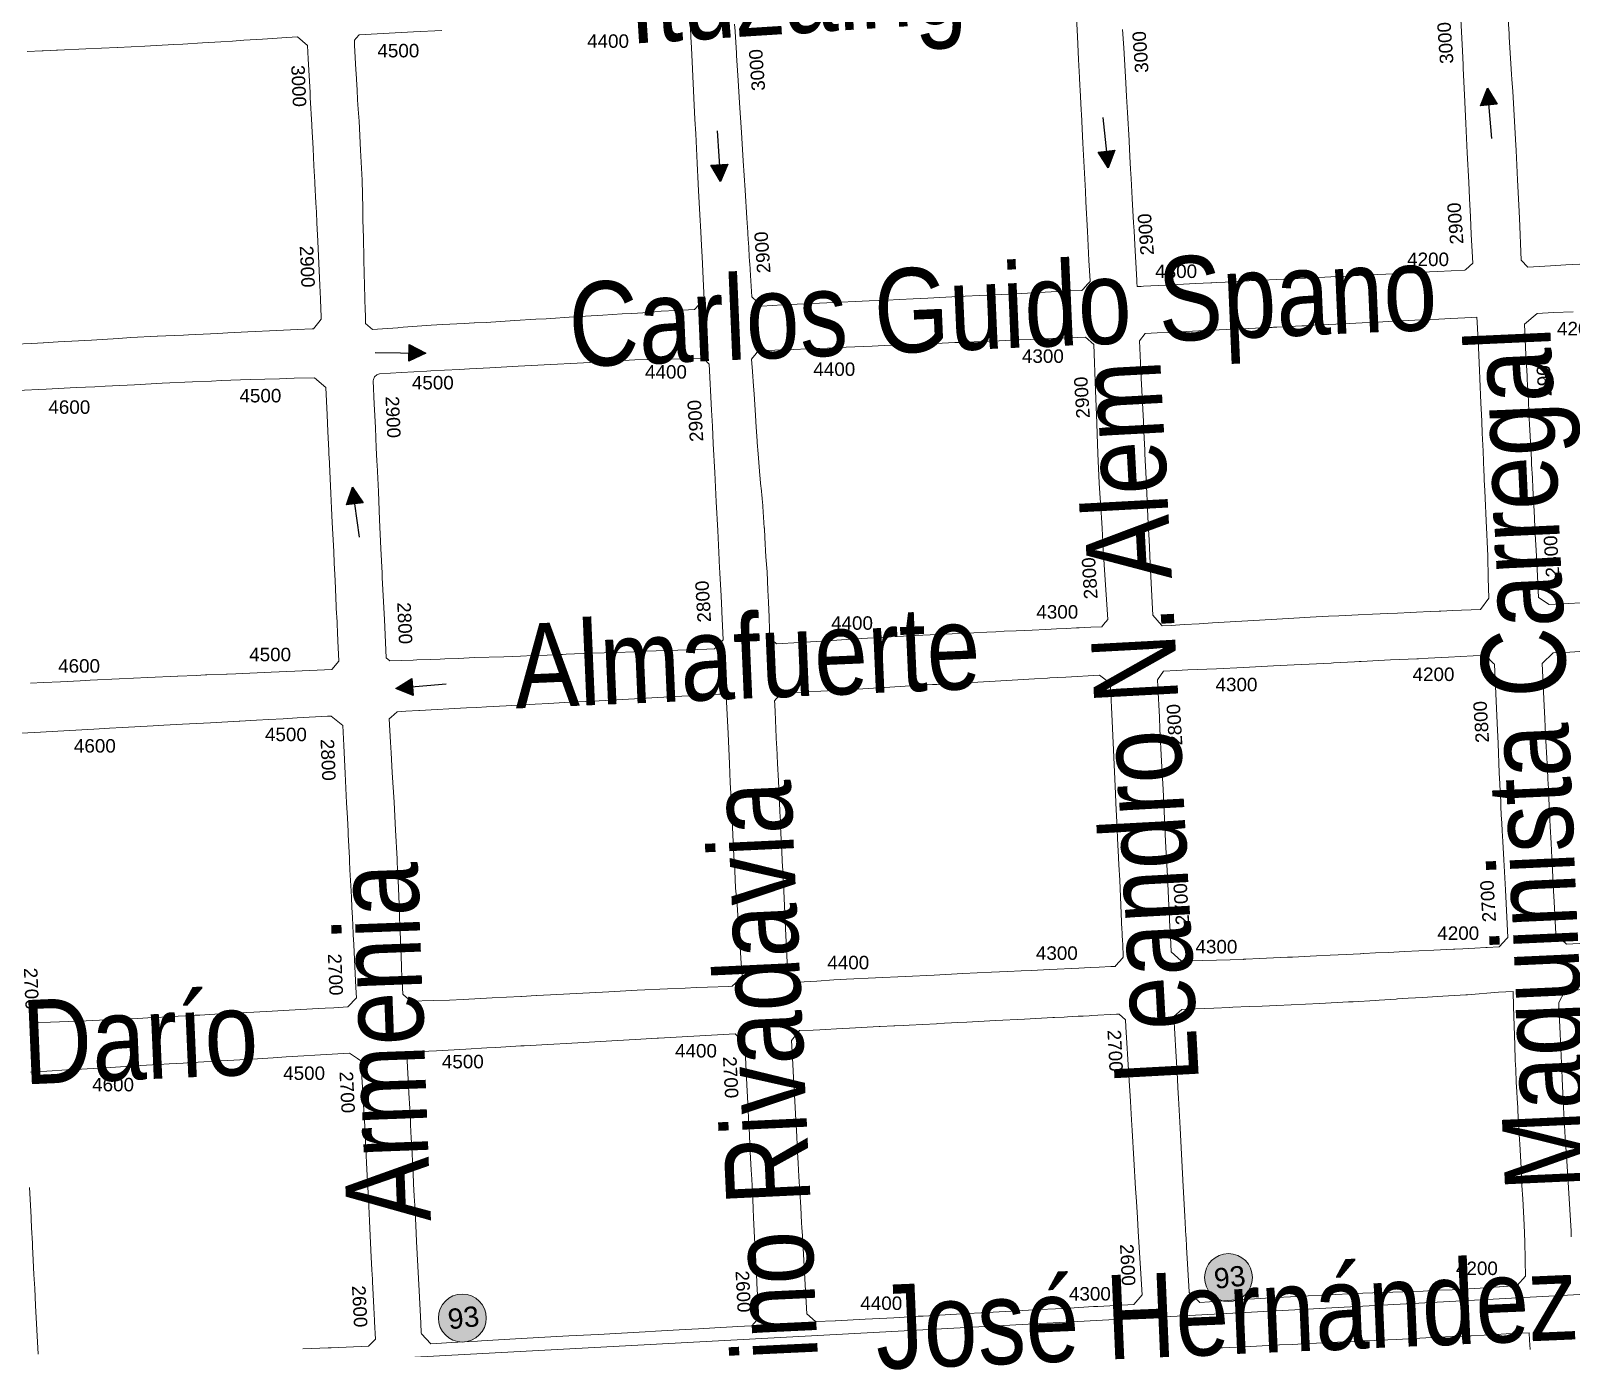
# Model space of a CAD drawing. Header units: millimetres. Extents: x 11558 to 23675, y 49449 to 61482.
# Drawn here: x 16168 to 16625.3, y 56364.9 to 56756 of the extents above; entities that cross this region are included whole.
import ezdxf

# ---------------------------------------------------------------- set-up
doc = ezdxf.new("R2010")
doc.units = ezdxf.units.MM
for name, color, linetype in [('0. plano base - nombres calles', 22, 'Continuous'), ('0. Plano Base - PLANO', 254, 'Continuous'), ('0. Plano base - sentido calles', 253, 'Continuous'), ('7. puesta en valor CC la lucila', 212, 'Continuous'), ('numeración', 7, 'Continuous')]:
    doc.layers.add(name, color=color, linetype=linetype)
doc.layers.add('Linea 93 IDA', color=7, linetype='Continuous', true_color=0x0f8a48)
doc.layers.get('7. puesta en valor CC la lucila').off()
doc.styles.get("Standard").update_dxf_attribs({"font": 'arial.ttf'})

# ---------------------------------------------------------------- blocks, each defined once
blk = doc.blocks.new('MANZANAS')
at = {"layer": '0. Plano Base - PLANO', "color": 0, "linetype": 'Continuous', "lineweight": 5}
for points in [[(5635779.03, 6179118.61), (5635775.48, 6179116.47), (5635771.59, 6179114.14), (5635765.83, 6179110.68), (5635763.08, 6179111.65), (5635756.84, 6179122.42), (5635754.91, 6179125.75), (5635751.1, 6179132.32), (5635746.73, 6179139.87), (5635745.06, 6179142.63), (5635742.26, 6179147.31), (5635737.74, 6179154.93), (5635735.87, 6179158), (5635735.15, 6179159.19), (5635733.44, 6179162), (5635729.39, 6179168.75), (5635728.92, 6179169.57), (5635725.99, 6179174.45), (5635724.39, 6179177.12), (5635720.9, 6179182.98), (5635722.19, 6179187.2), (5635727.16, 6179190), (5635734.64, 6179194.2), (5635742.32, 6179198.52)], [(5635714.19, 6179166.8), (5635718.89, 6179158.75), (5635720.99, 6179155.14), (5635721.16, 6179154.85), (5635721.57, 6179154.16), (5635725.5, 6179147.41), (5635729.8, 6179140.03), (5635734.18, 6179132.52), (5635738.57, 6179125), (5635741.03, 6179120.77), (5635743.76, 6179116.09), (5635746.39, 6179111.58), (5635748.95, 6179107.2), (5635750.69, 6179104.2), (5635749.74, 6179101.62), (5635749.61, 6179101.26), (5635742.6, 6179097.17), (5635740.51, 6179095.94), (5635737.95, 6179094.45), (5635732.94, 6179091.52), (5635729.3, 6179089.4), (5635725.23, 6179087.02), (5635717.85, 6179082.71), (5635716.77, 6179082.08), (5635710.59, 6179078.47), (5635703.12, 6179074.1), (5635695.71, 6179069.78), (5635688.12, 6179065.34), (5635685.83, 6179064.01), (5635684.64, 6179063.31), (5635684.37, 6179063.16), (5635680.44, 6179060.86), (5635672.8, 6179056.34), (5635667.17, 6179053.05), (5635666.5, 6179052.66), (5635665.5, 6179052.07), (5635664.87, 6179053.13), (5635664.5, 6179053.75), (5635659.17, 6179062.77), (5635657.07, 6179066.32), (5635655.85, 6179068.37), (5635652.14, 6179074.64), (5635649.1, 6179079.77), (5635647.69, 6179082.17), (5635645.82, 6179085.33), (5635643.47, 6179089.3), (5635643.38, 6179089.44), (5635639.13, 6179096.63), (5635636.71, 6179100.71), (5635634.64, 6179104.18), (5635629.3, 6179113.15), (5635626.5, 6179117.82)], [(5635828.85, 6179031.38), (5635822.54, 6179027.65), (5635817.54, 6179024.7), (5635813.79, 6179025.15), (5635808.44, 6179034.27), (5635803.39, 6179042.88), (5635801.79, 6179045.58), (5635799.89, 6179048.83), (5635798.14, 6179051.81), (5635797.4, 6179053.06), (5635795.8, 6179055.8), (5635793.78, 6179059.24), (5635793.06, 6179060.46), (5635788.64, 6179067.98), (5635785.99, 6179072.49), (5635784.22, 6179075.51), (5635780.99, 6179081), (5635780.43, 6179081.95), (5635777.27, 6179087.35), (5635772.67, 6179095.18), (5635772.98, 6179095.94), (5635773.95, 6179098.28), (5635774.55, 6179099.72), (5635778.75, 6179102.29), (5635783.89, 6179105.1)], [(5635610.77, 6179117.91), (5635615.52, 6179109.8), (5635619, 6179103.88), (5635620.82, 6179100.78), (5635621.72, 6179099.24), (5635622.94, 6179097.16), (5635623.53, 6179096.15), (5635626.63, 6179090.88), (5635627.23, 6179089.85), (5635631.56, 6179082.48), (5635636.11, 6179074.73), (5635638.83, 6179070.1), (5635640.4, 6179067.42), (5635644.82, 6179059.89), (5635649.26, 6179052.33), (5635652.32, 6179047.11), (5635652.38, 6179047.02), (5635652.13, 6179046.05), (5635651.58, 6179043.9), (5635651.49, 6179043.55), (5635648.29, 6179041.68), (5635642.05, 6179038.03), (5635634.39, 6179033.55), (5635630.8, 6179031.45), (5635627.04, 6179029.26), (5635619.6, 6179024.91), (5635611.91, 6179020.41), (5635608.17, 6179018.22), (5635604.67, 6179016.18), (5635601.48, 6179014.31), (5635596.89, 6179011.65), (5635585.97, 6179005.31), (5635574.57, 6178998.69), (5635569.31, 6178995.61), (5635565.4, 6178996.62), (5635562.12, 6179002.07), (5635560.26, 6179005.15), (5635560.23, 6179005.2), (5635560.08, 6179005.45), (5635558.02, 6179008.87), (5635557.93, 6179009.01), (5635556.99, 6179010.59), (5635556.66, 6179011.12), (5635555.56, 6179012.96), (5635555.45, 6179013.14), (5635553.33, 6179016.66), (5635549, 6179023.85), (5635544.51, 6179031.29), (5635540.17, 6179038.5), (5635535.64, 6179046.07), (5635532.2, 6179051.77), (5635529.11, 6179056.88), (5635528.34, 6179058.14), (5635527.95, 6179058.8), (5635524.69, 6179064.2), (5635524.62, 6179064.3), (5635523.53, 6179066.12)], [(5635512.47, 6179059.02), (5635513.75, 6179056.81), (5635515.42, 6179053.96), (5635517.49, 6179050.4), (5635524, 6179039.23), (5635526.07, 6179035.69), (5635528.27, 6179031.94), (5635532.71, 6179024.38), (5635535.82, 6179019.09), (5635536.88, 6179017.28), (5635541.32, 6179009.71), (5635542.13, 6179008.33), (5635546.01, 6179001.73), (5635546.76, 6179000.46), (5635551.22, 6178992.85), (5635553.16, 6178989.55), (5635552.04, 6178985.5), (5635547.34, 6178982.74), (5635543.46, 6178980.47), (5635540.28, 6178978.39), (5635536.07, 6178975.84), (5635533.56, 6178974.37), (5635528.65, 6178971.41), (5635521.27, 6178967.03), (5635514.26, 6178962.73), (5635511.58, 6178961.24), (5635506.17, 6178957.98), (5635498.88, 6178953.52), (5635495.94, 6178951.83), (5635495.85, 6178951.77), (5635493.3, 6178950.23), (5635487.71, 6178947.07), (5635484.77, 6178945.25), (5635476.53, 6178940.17), (5635476.39, 6178940.08), (5635469.94, 6178936.1), (5635467.27, 6178936.77), (5635465.98, 6178939.11), (5635465.48, 6178940.02), (5635458.2, 6178953.22), (5635457.79, 6178953.97), (5635455.17, 6178958.71), (5635455.01, 6178959.01), (5635452.42, 6178963.7), (5635450.77, 6178966.7), (5635446.7, 6178974.07), (5635442.22, 6178981.67), (5635437.9, 6178989.14), (5635435.99, 6178992.2), (5635434.58, 6178994.59), (5635433.09, 6178997.13), (5635432.3, 6178998.46), (5635430.59, 6179001.34), (5635430.04, 6179002.27), (5635426.32, 6179008.56), (5635425.93, 6179009.22), (5635425.56, 6179009.85), (5635425.77, 6179010.68), (5635426.09, 6179011.97), (5635432.21, 6179015.56), (5635432.26, 6179015.59), (5635440, 6179020.12), (5635447.26, 6179024.38)], [(5635873.53, 6178940.52), (5635868.61, 6178937.65), (5635868.36, 6178937.72), (5635864.46, 6178938.71), (5635864.35, 6178938.89), (5635859.54, 6178947.12), (5635857.9, 6178949.91), (5635856.73, 6178951.91), (5635852.95, 6178958.37), (5635850.74, 6178962.14), (5635848.24, 6178966.41), (5635846.26, 6178969.8), (5635843.97, 6178973.7), (5635842.52, 6178976.18), (5635841.12, 6178978.57), (5635839.59, 6178981.18), (5635837.96, 6178983.97), (5635835.39, 6178988.36), (5635833.32, 6178991.89), (5635832, 6178994.14), (5635830.14, 6178997.33), (5635823.78, 6179008.18), (5635825.21, 6179012.5), (5635829.52, 6179015.05), (5635834.65, 6179018.08)], [(5635340.91, 6178962.06), (5635344.77, 6178964.29), (5635345.01, 6178964.43), (5635347.01, 6178965.59), (5635348.48, 6178966.44), (5635348.69, 6178966.56), (5635356.02, 6178970.81), (5635364.1, 6178975.49), (5635364.15, 6178975.52), (5635371.18, 6178979.58), (5635378.63, 6178984.01), (5635380.88, 6178985.35), (5635385.94, 6178988.34), (5635390.55, 6178991.14), (5635393.52, 6178992.93), (5635396.47, 6178994.71), (5635401.23, 6178997.58), (5635407.4, 6179001.3), (5635410.09, 6179002.92), (5635413.92, 6179002.08), (5635415.93, 6178998.67), (5635421.06, 6178989.98), (5635421.81, 6178988.7), (5635425.93, 6178981.71), (5635426.13, 6178981.38), (5635429.49, 6178975.67), (5635432.1, 6178971.24), (5635434.51, 6178967.16), (5635434.79, 6178966.69), (5635437.67, 6178961.79), (5635439.13, 6178959.33), (5635440.67, 6178956.66), (5635443.44, 6178951.87), (5635450.01, 6178940.51), (5635452.01, 6178937.06), (5635453.52, 6178934.44), (5635454.59, 6178932.59), (5635455.03, 6178931.83), (5635454.77, 6178930.67), (5635454.24, 6178928.24), (5635453.91, 6178928.05), (5635450.04, 6178925.79), (5635444.89, 6178922.79), (5635437.39, 6178918.41), (5635432.26, 6178915.43), (5635429.75, 6178913.96), (5635422.18, 6178909.55), (5635420.92, 6178908.81), (5635418.46, 6178907.38), (5635414.19, 6178904.89), (5635414.12, 6178904.85), (5635407.34, 6178900.89), (5635404.25, 6178898.98), (5635400.1, 6178896.46), (5635397.37, 6178894.86), (5635392.35, 6178891.9), (5635390.45, 6178890.78), (5635388.8, 6178889.81), (5635385.02, 6178887.6), (5635384.94, 6178887.54), (5635382.05, 6178885.84), (5635377.7, 6178883.28)], [(5635909.94, 6178861.19), (5635909.11, 6178862.67), (5635899.16, 6178879.23), (5635894.72, 6178886.5), (5635890.19, 6178894.14), (5635885.91, 6178901.55), (5635885.75, 6178901.82), (5635879.22, 6178913.12), (5635875.13, 6178920.2), (5635874.6, 6178921.11), (5635874.57, 6178921.16), (5635874.62, 6178924.85), (5635874.62, 6178925.33), (5635875.45, 6178925.8), (5635875.87, 6178926.04), (5635876.08, 6178926.16), (5635880.03, 6178928.4)], [(5635384.68, 6178871.38), (5635392.15, 6178875.75), (5635399.81, 6178880.24), (5635404.57, 6178883.02), (5635407.24, 6178884.59), (5635414.8, 6178889.01), (5635421.91, 6178893.18), (5635429.67, 6178897.7), (5635434.58, 6178900.53), (5635437.09, 6178901.95), (5635444.58, 6178906.2), (5635452.18, 6178910.44), (5635455.94, 6178912.56), (5635461.23, 6178915.47), (5635465.55, 6178914.47), (5635469.66, 6178907.41), (5635472.14, 6178903.15), (5635474.98, 6178898.26), (5635475.46, 6178897.44), (5635476.77, 6178895.18), (5635476.98, 6178894.84), (5635481.43, 6178887.18), (5635483.59, 6178883.46), (5635485.72, 6178879.8), (5635485.74, 6178879.75), (5635490.07, 6178872.37), (5635491.83, 6178869.31), (5635492.65, 6178867.89), (5635494.41, 6178864.86), (5635499.51, 6178856.07), (5635499.63, 6178855.89), (5635503.36, 6178849.39), (5635506.45, 6178844.16), (5635505.75, 6178840.96), (5635496.22, 6178835.51), (5635490.12, 6178831.98), (5635481, 6178826.72), (5635478.78, 6178825.47), (5635478.63, 6178825.38), (5635473.54, 6178822.46), (5635473.21, 6178822.28), (5635470.76, 6178820.86), (5635466.12, 6178818.19), (5635465.95, 6178818.1), (5635458.35, 6178813.7), (5635451, 6178809.47), (5635443.55, 6178805.09), (5635440.98, 6178803.59), (5635435.92, 6178800.64), (5635431.57, 6178798.1), (5635428.22, 6178796.15)], [(5635430.87, 6178780.68), (5635436.04, 6178783.74), (5635443.49, 6178788.14), (5635451.18, 6178792.69), (5635455.23, 6178795.09), (5635458.5, 6178797.02), (5635466.39, 6178801.69), (5635469.1, 6178803.29), (5635473.9, 6178806.13), (5635481.04, 6178810.36), (5635488.43, 6178814.73), (5635488.54, 6178814.79), (5635492.86, 6178817.35), (5635495.97, 6178819.19), (5635499.68, 6178821.38), (5635503.26, 6178823.5), (5635510.97, 6178828.06), (5635511.96, 6178828.65), (5635516.27, 6178827.72), (5635519.26, 6178822.62), (5635523.5, 6178815.37), (5635527.87, 6178807.91), (5635530.13, 6178804.06), (5635532.21, 6178800.49), (5635532.42, 6178800.13), (5635532.67, 6178799.72), (5635536.12, 6178793.82), (5635536.64, 6178792.93), (5635537.96, 6178790.68), (5635541.15, 6178785.22), (5635542.07, 6178783.66), (5635543.59, 6178781.06), (5635545.12, 6178778.46), (5635545.29, 6178778.16), (5635546.1, 6178776.78), (5635547.72, 6178774.01), (5635549.17, 6178771.52), (5635551.41, 6178767.71), (5635555.61, 6178760.52), (5635557.17, 6178757.87), (5635556.15, 6178754.28), (5635552.55, 6178752.16), (5635550.34, 6178750.85), (5635547.1, 6178748.94), (5635539.65, 6178744.53), (5635536.77, 6178742.84), (5635532.1, 6178740.08), (5635524.68, 6178735.7), (5635518.23, 6178731.89), (5635517.03, 6178731.19), (5635516.46, 6178730.85), (5635512.69, 6178728.62), (5635509.92, 6178726.99), (5635507.07, 6178725.3), (5635506.23, 6178724.81), (5635502.37, 6178722.53), (5635494.94, 6178718.15), (5635494.31, 6178717.78), (5635494.23, 6178717.75), (5635487.34, 6178713.82), (5635486.97, 6178713.6), (5635479.93, 6178709.59), (5635474.79, 6178706.66)], [(5635830.69, 6178782.74), (5635832.92, 6178784.04), (5635833.25, 6178784.23), (5635840.47, 6178788.44), (5635847.9, 6178792.77), (5635851.19, 6178794.68), (5635852.57, 6178795.49), (5635855.55, 6178797.23), (5635862.8, 6178801.45), (5635867.04, 6178803.92), (5635868.98, 6178805.05), (5635869.07, 6178805.11), (5635869.73, 6178805.49), (5635870.53, 6178805.96), (5635875.7, 6178808.97), (5635877.92, 6178810.26), (5635885.49, 6178814.67), (5635890.52, 6178817.61), (5635892.32, 6178818.66), (5635897.13, 6178821.46), (5635900.46, 6178823.4), (5635903.39, 6178825.11), (5635906.12, 6178826.7), (5635909.93, 6178828.92), (5635912, 6178830.13), (5635913.09, 6178828.29), (5635914.52, 6178825.87)], [(5635522.04, 6178620.43), (5635514.72, 6178632.91), (5635512.17, 6178637.26), (5635510.05, 6178640.87), (5635507.89, 6178644.55), (5635505.83, 6178648.05), (5635505.34, 6178648.91), (5635503.07, 6178652.77), (5635501.7, 6178655.11), (5635501.48, 6178655.53), (5635496.98, 6178663.15)], [(5635481.46, 6178693.7), (5635486.95, 6178696.98), (5635489.47, 6178698.48), (5635492.05, 6178700.02), (5635494.5, 6178701.48), (5635501.87, 6178705.88), (5635509.56, 6178710.47), (5635514.11, 6178713.19), (5635514.27, 6178713.28), (5635516.86, 6178714.82), (5635520.47, 6178716.98), (5635521.43, 6178717.55), (5635524.3, 6178719.27), (5635529.94, 6178722.63), (5635531.88, 6178723.79), (5635539.42, 6178728.29), (5635543.42, 6178730.68), (5635546.76, 6178732.68), (5635551.22, 6178735.34), (5635554.09, 6178737.05), (5635562.91, 6178742.31), (5635565.74, 6178741.98), (5635566.93, 6178741.84), (5635567.05, 6178741.64), (5635568.66, 6178738.96), (5635570.97, 6178735.11), (5635572.39, 6178732.74), (5635574.38, 6178729.43), (5635576.98, 6178725.09), (5635578.96, 6178721.7), (5635580.32, 6178719.36), (5635583.39, 6178714.11), (5635587.81, 6178706.56), (5635591.13, 6178700.88), (5635592.27, 6178698.93), (5635596.59, 6178691.54), (5635598.46, 6178688.35), (5635599.88, 6178685.92), (5635600.29, 6178685.22), (5635604.13, 6178678.65), (5635605.14, 6178676.92), (5635606.04, 6178675.37), (5635606.26, 6178675.01), (5635608.89, 6178670.5), (5635608.01, 6178667.73), (5635598.42, 6178662.24), (5635598.15, 6178662.08), (5635597.65, 6178661.79), (5635591.13, 6178658.05)]]:
    blk.add_lwpolyline(points, dxfattribs=at)
for points in [[(5635720.81, 6178967.48), (5635718.53, 6178966.12), (5635718.22, 6178966.25), (5635714.59, 6178967.64), (5635712.69, 6178970.91), (5635710.76, 6178974.22), (5635708.78, 6178977.62), (5635706.83, 6178980.96), (5635703.31, 6178987.01), (5635700.97, 6178991.03), (5635700.89, 6178991.17), (5635698.73, 6178994.87), (5635696.33, 6178999), (5635694.44, 6179002.25), (5635694.17, 6179002.7), (5635690.46, 6179009.08), (5635689.93, 6179010.05), (5635686.21, 6179016.37), (5635685.63, 6179017.38), (5635679.15, 6179028.5), (5635679.1, 6179028.59), (5635676.85, 6179032.46), (5635673.53, 6179038.16), (5635674.02, 6179040.8), (5635677.12, 6179042.61), (5635679.98, 6179044.27), (5635686.2, 6179047.9), (5635691.19, 6179050.82), (5635702.35, 6179057.33), (5635705.77, 6179059.33), (5635706.64, 6179059.83), (5635707.01, 6179060.05), (5635707.83, 6179060.52), (5635709.94, 6179061.73), (5635711, 6179062.34), (5635714.3, 6179064.31), (5635714.98, 6179064.68), (5635716.03, 6179065.32), (5635717.33, 6179066.07), (5635724.84, 6179070.46), (5635729.79, 6179073.35), (5635732.3, 6179074.81), (5635736.43, 6179077.23), (5635740.06, 6179079.34), (5635743.26, 6179081.21), (5635747.38, 6179083.61), (5635749.48, 6179084.84), (5635752.51, 6179086.61), (5635757.94, 6179089.78), (5635759.23, 6179090.53), (5635759.98, 6179089.23), (5635763.73, 6179082.75), (5635767.15, 6179076.84), (5635768.35, 6179074.76), (5635772.03, 6179068.39), (5635773.68, 6179065.55), (5635774.76, 6179063.68), (5635776.48, 6179060.7), (5635779.16, 6179056.06), (5635780.64, 6179053.49), (5635781.31, 6179052.34), (5635781.45, 6179052.1), (5635783.46, 6179048.62), (5635785, 6179045.96), (5635786.13, 6179044), (5635789.55, 6179038.14), (5635791.55, 6179034.62), (5635792.66, 6179032.71), (5635792.73, 6179032.59), (5635793.58, 6179031.12), (5635794.84, 6179028.94), (5635797.89, 6179023.42), (5635800.79, 6179018.17), (5635800.17, 6179013.98), (5635792.77, 6179009.9), (5635791.49, 6179009.05), (5635789.96, 6179008.16), (5635789.48, 6179007.88), (5635787.22, 6179006.58), (5635783.69, 6179004.53), (5635782.11, 6179003.62), (5635778.83, 6179001.72), (5635776.3, 6179000.26), (5635772.39, 6178998), (5635768.71, 6178995.87), (5635763.66, 6178992.95), (5635761.01, 6178991.41), (5635756.33, 6178988.66), (5635753.66, 6178987.07), (5635746.42, 6178982.75), (5635731.42, 6178973.81), (5635728.02, 6178971.78), (5635724.17, 6178969.49)], [(5635625.28, 6178912.12), (5635619.36, 6178908.58), (5635616.82, 6178909.3), (5635615.63, 6178911.4), (5635613.79, 6178914.67), (5635611.58, 6178918.48), (5635609.79, 6178921.55), (5635607.02, 6178926.3), (5635604.67, 6178930.12), (5635601.74, 6178935.04), (5635600.39, 6178937.36), (5635600.36, 6178937.41), (5635600.28, 6178937.53), (5635596.14, 6178944.25), (5635596.11, 6178944.3), (5635595.93, 6178944.58), (5635595.86, 6178944.69), (5635595.73, 6178944.91), (5635593.99, 6178947.58), (5635593.77, 6178947.92), (5635591.33, 6178951.7), (5635591.3, 6178951.76), (5635588.54, 6178956.15), (5635586.79, 6178959), (5635586.53, 6178959.42), (5635584.39, 6178962.96), (5635582.63, 6178965.88), (5635579.29, 6178971.44), (5635578.09, 6178973.37), (5635575.82, 6178977.05), (5635573.88, 6178980.18), (5635574.25, 6178982.29), (5635574.42, 6178983.24), (5635578.78, 6178985.75), (5635581.66, 6178987.4), (5635589.17, 6178991.71), (5635592.32, 6178993.52), (5635597.11, 6178996.27), (5635603.85, 6179000.14), (5635606.96, 6179001.93), (5635611.12, 6179004.31), (5635614.34, 6179006.16), (5635617.58, 6179008.02), (5635618.82, 6179008.73), (5635621.9, 6179010.46), (5635625.13, 6179012.36), (5635626.35, 6179013.06), (5635633.84, 6179017.36), (5635636.56, 6179018.92), (5635641.38, 6179021.69), (5635641.73, 6179021.89), (5635644.61, 6179023.54), (5635647.55, 6179025.23), (5635648.59, 6179025.83), (5635652.05, 6179027.81), (5635654.52, 6179029.23), (5635658.84, 6179031.71), (5635662, 6179030.91), (5635668.76, 6179019.03), (5635673.57, 6179010.59), (5635675.2, 6179007.73), (5635678.01, 6179002.8), (5635682.4, 6178995.09), (5635686.96, 6178987.59), (5635687.68, 6178986.37), (5635689.34, 6178983.59), (5635691.39, 6178980.12), (5635692.62, 6178978), (5635694.09, 6178975.59), (5635695.64, 6178973.03), (5635703.32, 6178960.41), (5635702.92, 6178958.5), (5635702.74, 6178957.62), (5635702.69, 6178957.59), (5635699.93, 6178955.99), (5635698.22, 6178955), (5635696.96, 6178954.27), (5635696.28, 6178953.87), (5635693.6, 6178952.32), (5635691.11, 6178950.87), (5635688.39, 6178949.3), (5635684.85, 6178947.25), (5635680.74, 6178944.87), (5635677.63, 6178943.06), (5635675.47, 6178941.81), (5635673.18, 6178940.48), (5635669.83, 6178938.54), (5635662.4, 6178934.24), (5635654.81, 6178929.84), (5635647.08, 6178925.28), (5635639.62, 6178920.76), (5635632.35, 6178916.38)], [(5635769.41, 6178880.48), (5635769.36, 6178880.46), (5635765.53, 6178881.52), (5635763.29, 6178885.34), (5635760.85, 6178889.51), (5635759.16, 6178892.39), (5635758.78, 6178893.04), (5635758.63, 6178893.3), (5635754.19, 6178900.89), (5635749.84, 6178908.31), (5635747.89, 6178911.64), (5635745.49, 6178915.74), (5635741.17, 6178923.12), (5635736.88, 6178930.45), (5635732.11, 6178938.59), (5635730.27, 6178941.74), (5635725.66, 6178949.61), (5635724.66, 6178951.31), (5635725.1, 6178954.41), (5635728.4, 6178956.38), (5635731.26, 6178958.07), (5635738.75, 6178962.28), (5635745.69, 6178966.34), (5635753.32, 6178970.8), (5635758.69, 6178973.94), (5635760.62, 6178975.07), (5635768.14, 6178979.47), (5635768.71, 6178979.8), (5635774.16, 6178982.99), (5635775.33, 6178983.68), (5635775.86, 6178983.99), (5635783.38, 6178988.41), (5635790.09, 6178992.31), (5635790.53, 6178992.57), (5635793.04, 6178994.04), (5635798.28, 6178997.11), (5635807.71, 6179002.63), (5635810.98, 6179001.61), (5635811.34, 6179001.49), (5635820.07, 6178986.34), (5635823.13, 6178981.1), (5635827.46, 6178973.59), (5635829.11, 6178970.76), (5635829.23, 6178970.54), (5635829.28, 6178970.45), (5635831.76, 6178966.21), (5635832.07, 6178965.66), (5635832.12, 6178965.58), (5635832.5, 6178964.92), (5635833.73, 6178962.8), (5635835.02, 6178960.66), (5635836.16, 6178958.73), (5635837.76, 6178955.99), (5635840.57, 6178951.23), (5635845.07, 6178943.57), (5635852.24, 6178931.38), (5635852.11, 6178930.93), (5635851.22, 6178927.72), (5635851.2, 6178927.65), (5635848.15, 6178925.87), (5635847.84, 6178925.69), (5635845.02, 6178924.04), (5635841.93, 6178922.24), (5635839.85, 6178921.03), (5635839.55, 6178920.86), (5635834.45, 6178917.88), (5635830.64, 6178915.66), (5635826.99, 6178913.53), (5635822.88, 6178911.13), (5635819.48, 6178909.15), (5635816.5, 6178907.41), (5635816.42, 6178907.36), (5635815.64, 6178906.91), (5635815.58, 6178906.87), (5635811.97, 6178904.77), (5635807.86, 6178902.37), (5635804.33, 6178900.31), (5635802.77, 6178899.4), (5635798.19, 6178896.73), (5635796.9, 6178895.98), (5635789.67, 6178891.8), (5635786.19, 6178889.8), (5635785.62, 6178889.47), (5635785.69, 6178889.44), (5635778.61, 6178885.49), (5635774.86, 6178883.45)], [(5635525.88, 6178854.6), (5635519.83, 6178851.16), (5635518.4, 6178851.52), (5635512.76, 6178861.31), (5635506.5, 6178872.04), (5635505.81, 6178873.24), (5635502.1, 6178879.59), (5635497.85, 6178886.97), (5635493.63, 6178894.28), (5635489.68, 6178901.07), (5635489.14, 6178902), (5635489.07, 6178902.11), (5635487.13, 6178905.46), (5635484.16, 6178910.58), (5635482.28, 6178913.82), (5635480.6, 6178916.73), (5635477.13, 6178922.71), (5635476.99, 6178923.12), (5635476.96, 6178923.97), (5635477.27, 6178924.77), (5635477.87, 6178925.38), (5635483.45, 6178928.76), (5635486.59, 6178930.61), (5635489.97, 6178932.61), (5635490.97, 6178933.2), (5635494.49, 6178935.27), (5635498.31, 6178937.52), (5635500.85, 6178939.02), (5635506.06, 6178942.09), (5635513.33, 6178946.38), (5635521.68, 6178951.31), (5635528.42, 6178955.28), (5635531.66, 6178957.2), (5635531.78, 6178957.26), (5635535.88, 6178959.68), (5635543.22, 6178964.01), (5635551.25, 6178968.45), (5635552.29, 6178969.02), (5635561.02, 6178973.85), (5635563.4, 6178973.07), (5635570.3, 6178961.29), (5635572.7, 6178957.19), (5635575.37, 6178952.64), (5635579.65, 6178945.32), (5635584.07, 6178937.78), (5635588.37, 6178930.44), (5635592.8, 6178922.87), (5635593, 6178922.53), (5635594.81, 6178919.45), (5635598.18, 6178913.69), (5635600.47, 6178909.78), (5635600.58, 6178909.59), (5635604.78, 6178902.42), (5635603.74, 6178898.86), (5635601.74, 6178897.72), (5635594.27, 6178893.48), (5635591.6, 6178891.96), (5635588.62, 6178890.27), (5635586.01, 6178888.78), (5635582.9, 6178887.01), (5635578.47, 6178884.49), (5635571.93, 6178880.79), (5635565.39, 6178877.06), (5635564.42, 6178876.51), (5635563.99, 6178876.26), (5635560.49, 6178874.27), (5635557.18, 6178872.39), (5635556.83, 6178872.19), (5635553.65, 6178870.39), (5635549.28, 6178867.9), (5635541.58, 6178863.59), (5635537.65, 6178861.29), (5635534.07, 6178859.25), (5635532.85, 6178858.56), (5635530.4, 6178857.17), (5635526.84, 6178855.14)], [(5635671.34, 6178822.37), (5635671.1, 6178822.22), (5635667.63, 6178823.04), (5635664.82, 6178827.87), (5635660.75, 6178834.85), (5635656.18, 6178842.69), (5635652.02, 6178849.83), (5635651.87, 6178850.08), (5635651.61, 6178850.53), (5635649.32, 6178854.46), (5635647.41, 6178857.75), (5635645.46, 6178861.09), (5635644.66, 6178862.46), (5635643.29, 6178864.8), (5635643.13, 6178865.08), (5635638.65, 6178872.78), (5635636.07, 6178877.21), (5635633.67, 6178881.32), (5635633.17, 6178882.18), (5635632.16, 6178883.91), (5635628.29, 6178890.55), (5635627.34, 6178892.2), (5635627.21, 6178892.43), (5635626.66, 6178893.35), (5635627.38, 6178896.24), (5635628, 6178896.61), (5635628.9, 6178897.14), (5635630.66, 6178898.19), (5635632.74, 6178899.43), (5635633.35, 6178899.78), (5635637.59, 6178902.19), (5635640.91, 6178904.23), (5635648.28, 6178908.59), (5635655.19, 6178912.75), (5635663.01, 6178917.4), (5635666.04, 6178919.2), (5635667.22, 6178919.9), (5635669.92, 6178921.5), (5635674.48, 6178924.21), (5635677.65, 6178926.09), (5635684.97, 6178930.44), (5635692.19, 6178934.72), (5635695.49, 6178936.69), (5635696.03, 6178937.01), (5635700.17, 6178939.46), (5635708.78, 6178944.58), (5635712.77, 6178943.85), (5635713.2, 6178943.12), (5635718.41, 6178934.15), (5635729.2, 6178915.57), (5635730.6, 6178913.12), (5635733.45, 6178908.2), (5635736.95, 6178902.22), (5635737.67, 6178900.98), (5635739.82, 6178897.28), (5635742.15, 6178893.32), (5635749.57, 6178880.51), (5635749.79, 6178880.14), (5635750.05, 6178879.69), (5635750.69, 6178878.58), (5635750.86, 6178878.3), (5635753.23, 6178874.21), (5635753.62, 6178873.53), (5635753.53, 6178873.14), (5635752.85, 6178870.31), (5635752.78, 6178870.02), (5635751.68, 6178869.38), (5635748.64, 6178867.61), (5635746.32, 6178866.26), (5635743.44, 6178864.58), (5635736.01, 6178860.26), (5635731.2, 6178857.47), (5635728.59, 6178855.95), (5635725.09, 6178853.92), (5635720.97, 6178851.51), (5635713.59, 6178847.23), (5635706.23, 6178842.94), (5635698.78, 6178838.61), (5635691.2, 6178834.2), (5635683.71, 6178829.84), (5635680.54, 6178827.93), (5635676.19, 6178825.3)], [(5635775.09, 6178864.87), (5635776.22, 6178867.78), (5635777.5, 6178868.51), (5635782, 6178871.1), (5635784.44, 6178872.5), (5635788.48, 6178874.83), (5635789.33, 6178875.31), (5635793.54, 6178877.73), (5635796.9, 6178879.67), (5635800.67, 6178881.83), (5635804.37, 6178883.96), (5635811.76, 6178888.27), (5635819.08, 6178892.56), (5635819.44, 6178892.78), (5635820.31, 6178893.28), (5635826.01, 6178896.66), (5635826.93, 6178897.19), (5635831.3, 6178899.85), (5635831.63, 6178900.07), (5635834.33, 6178901.7), (5635838.04, 6178903.93), (5635841.68, 6178906.15), (5635849.06, 6178910.55), (5635849.44, 6178910.74), (5635857.26, 6178915.65), (5635861.02, 6178917.86), (5635863.17, 6178913.98), (5635868.84, 6178903.92), (5635871.01, 6178900.07), (5635872.39, 6178897.68), (5635874.28, 6178894.4), (5635875.73, 6178891.94), (5635876.75, 6178890.23), (5635878.14, 6178887.88), (5635878.61, 6178887.09), (5635883.02, 6178879.65), (5635883.63, 6178878.59), (5635887.32, 6178872.36), (5635888.55, 6178870.28), (5635889.91, 6178867.99), (5635891.95, 6178864.55), (5635895.88, 6178857.9), (5635898.4, 6178853.55), (5635900.87, 6178848.97), (5635901.07, 6178848.59), (5635903.25, 6178844.54), (5635902.34, 6178841), (5635897.85, 6178838.23), (5635897.8, 6178838.19), (5635892.96, 6178835.17), (5635885.82, 6178830.92), (5635881.91, 6178828.77), (5635878.33, 6178826.63), (5635875.66, 6178825.12), (5635870.5, 6178822.21), (5635862.75, 6178817.82), (5635855.75, 6178813.75), (5635848.67, 6178809.59), (5635844.2, 6178806.96), (5635840.68, 6178804.89), (5635833.56, 6178800.64), (5635832.95, 6178800.28), (5635829.23, 6178798.02), (5635825.97, 6178796.05), (5635821.09, 6178793.09), (5635820.82, 6178793.16), (5635816.85, 6178794.2), (5635816.74, 6178794.39), (5635809.97, 6178805.84), (5635808.46, 6178808.4), (5635808.3, 6178808.66), (5635805.33, 6178813.7), (5635800.8, 6178821.37), (5635791.98, 6178836.28), (5635787.47, 6178843.91), (5635785.91, 6178846.56), (5635784.56, 6178848.85), (5635780.37, 6178855.93)], [(5635577.74, 6178767.67), (5635571.92, 6178764.43), (5635569.16, 6178765.11), (5635568.84, 6178765.19), (5635566.98, 6178768.4), (5635565.21, 6178771.48), (5635564.61, 6178772.5), (5635559.57, 6178781.31), (5635557.65, 6178784.74), (5635556.81, 6178786.21), (5635553.21, 6178792.53), (5635550.9, 6178796.53), (5635549.49, 6178798.94), (5635548.87, 6178800.05), (5635544.56, 6178807.35), (5635540.28, 6178814.56), (5635535.78, 6178822.13), (5635532.81, 6178827.13), (5635531.15, 6178829.93), (5635527.61, 6178835.89), (5635527.87, 6178836.55), (5635528.74, 6178838.82), (5635530.98, 6178840.16), (5635534.28, 6178842.11), (5635534.4, 6178842.19), (5635546.44, 6178849.29), (5635549.18, 6178850.87), (5635551.57, 6178852.31), (5635556.62, 6178855.25), (5635564.04, 6178859.66), (5635567.58, 6178861.75), (5635571.51, 6178864.07), (5635578.88, 6178868.41), (5635586.55, 6178872.93), (5635593.97, 6178877.31), (5635601.65, 6178881.84), (5635603.52, 6178882.94), (5635608.12, 6178885.66), (5635611.06, 6178887.4), (5635611.62, 6178887.74), (5635613.81, 6178887.07), (5635614.17, 6178886.45), (5635618.9, 6178878.34), (5635623.41, 6178870.59), (5635626.18, 6178865.77), (5635627.88, 6178862.94), (5635629.08, 6178860.88), (5635630.69, 6178858.17), (5635635.16, 6178850.42), (5635637.22, 6178846.91), (5635639.41, 6178843.15), (5635642.03, 6178838.66), (5635643.95, 6178835.7), (5635647.05, 6178830.58), (5635648.48, 6178828.27), (5635650.54, 6178824.95), (5635653.84, 6178819.64), (5635655.67, 6178816.69), (5635655.76, 6178816.53), (5635655.95, 6178816.24), (5635654.57, 6178812.34), (5635653.63, 6178811.81), (5635648.16, 6178808.72), (5635645.24, 6178807.07), (5635642.47, 6178805.41), (5635637.92, 6178802.79), (5635630.08, 6178798.29), (5635622.87, 6178794.03), (5635622.79, 6178793.99), (5635607.9, 6178785.22), (5635604.33, 6178783.11), (5635604.19, 6178783.03), (5635600.47, 6178780.84), (5635600.26, 6178780.71), (5635592.97, 6178776.42), (5635585.53, 6178772.04), (5635582.01, 6178770.01)], [(5635727.49, 6178738.28), (5635722.4, 6178735.38), (5635719.05, 6178736.26), (5635713.75, 6178745.19), (5635707.2, 6178756.23), (5635705.96, 6178758.32), (5635705.23, 6178759.56), (5635702.87, 6178763.52), (5635698.22, 6178771.36), (5635696.18, 6178774.8), (5635694.5, 6178777.63), (5635693.38, 6178779.52), (5635692.24, 6178781.45), (5635691.18, 6178783.24), (5635689.65, 6178785.8), (5635686.8, 6178790.62), (5635684.24, 6178794.92), (5635681.2, 6178800.06), (5635677.59, 6178806.15), (5635678.38, 6178809.89), (5635681.92, 6178811.88), (5635683.64, 6178812.9), (5635689.36, 6178816.26), (5635691.26, 6178817.37), (5635698.79, 6178821.8), (5635699.07, 6178821.96), (5635702.6, 6178824.04), (5635702.83, 6178824.17), (5635704.94, 6178825.41), (5635706.54, 6178826.35), (5635713.52, 6178830.45), (5635713.76, 6178830.6), (5635717.41, 6178832.74), (5635718.87, 6178833.6), (5635721.26, 6178835), (5635728.66, 6178839.35), (5635736.1, 6178843.72), (5635743.35, 6178847.98), (5635743.73, 6178848.21), (5635746.24, 6178849.68), (5635747.13, 6178850.2), (5635749.81, 6178851.78), (5635750.49, 6178852.18), (5635751.08, 6178852.52), (5635752.67, 6178853.46), (5635753.27, 6178853.81), (5635759.63, 6178857.55), (5635760.32, 6178857.95), (5635762.78, 6178857.35), (5635763.85, 6178855.57), (5635771.28, 6178843.14), (5635775.23, 6178836.55), (5635776.23, 6178834.88), (5635778.04, 6178831.85), (5635779.71, 6178829.06), (5635784.05, 6178821.8), (5635788.57, 6178814.25), (5635790.53, 6178810.96), (5635793, 6178806.84), (5635795.1, 6178803.32), (5635804.76, 6178787.19), (5635803.93, 6178783.5), (5635794.74, 6178778.06), (5635793.63, 6178777.4), (5635787.43, 6178773.73), (5635783.87, 6178771.63), (5635779.92, 6178769.29), (5635772.57, 6178764.94), (5635764.85, 6178760.38), (5635761.34, 6178758.3), (5635757.15, 6178755.82), (5635750.03, 6178751.61), (5635749.13, 6178751.08), (5635748.71, 6178750.83), (5635746.53, 6178749.54), (5635742.48, 6178747.14), (5635738.98, 6178745.07), (5635735.17, 6178742.81), (5635727.6, 6178738.34)], [(5635626.85, 6178678.56), (5635624.15, 6178676.95), (5635620.25, 6178678.25), (5635620.09, 6178678.52), (5635618.67, 6178680.94), (5635613.77, 6178689.28), (5635608.24, 6178698.7), (5635606.38, 6178701.87), (5635603.9, 6178706.1), (5635600.96, 6178711.11), (5635599.53, 6178713.55), (5635599.47, 6178713.64), (5635597.74, 6178716.59), (5635596, 6178719.55), (5635595.3, 6178720.75), (5635592.16, 6178726.1), (5635590.81, 6178728.39), (5635588.8, 6178731.83), (5635588.3, 6178732.68), (5635586.34, 6178736.01), (5635584.06, 6178739.89), (5635582.91, 6178741.85), (5635579.17, 6178748.23), (5635578.98, 6178748.55), (5635578.66, 6178749.09), (5635578.9, 6178749.8), (5635579.39, 6178751.28), (5635579.63, 6178751.42), (5635585.48, 6178754.89), (5635592.98, 6178759.35), (5635598.34, 6178762.52), (5635600.65, 6178763.89), (5635603.24, 6178765.43), (5635607.06, 6178767.69), (5635607.95, 6178768.22), (5635615.51, 6178772.7), (5635618.64, 6178774.56), (5635623.08, 6178777.19), (5635630.37, 6178781.52), (5635637.76, 6178785.89), (5635641.9, 6178788.35), (5635642.25, 6178788.56), (5635661.89, 6178800.21), (5635665.73, 6178798.98), (5635671.96, 6178788.35), (5635673.79, 6178785.22), (5635674.73, 6178783.62), (5635677.96, 6178778.1), (5635679.28, 6178775.86), (5635679.33, 6178775.77), (5635681.08, 6178772.78), (5635682.94, 6178769.61), (5635684.7, 6178766.61), (5635686.11, 6178764.21), (5635689.12, 6178759.07), (5635690.55, 6178756.62), (5635691.89, 6178754.33), (5635694.93, 6178749.14), (5635700.23, 6178740.1), (5635701.78, 6178737.45), (5635706.96, 6178728.62), (5635706.22, 6178725.61), (5635702.5, 6178723.4), (5635701.29, 6178722.69), (5635696.71, 6178719.98), (5635692.58, 6178717.52), (5635689.17, 6178715.5), (5635681.61, 6178711.02), (5635678.94, 6178709.44), (5635674.37, 6178706.73), (5635666.87, 6178702.28), (5635659.4, 6178697.86), (5635651.75, 6178693.32), (5635644.29, 6178688.89), (5635637.05, 6178684.6), (5635636.02, 6178683.99), (5635629.41, 6178680.08)]]:
    blk.add_lwpolyline(points, close=True, dxfattribs=at)
blk = doc.blocks.new('93 ida')
at = {"layer": 'Linea 93 IDA', "lineweight": 211, "true_color": 0xededed}
h = blk.add_hatch(color=7, dxfattribs=at)
h.dxf.hatch_style = 1
edge = h.paths.add_edge_path()
edge.add_arc((0, 0), 7.11, 0, 360)
at = {"layer": 'Linea 93 IDA', "lineweight": 9}
blk.add_circle((0, 0), 7.11, dxfattribs=at)
at = {"layer": 'Linea 93 IDA', "lineweight": 15, "insert": (-4.61, 2.59), "char_height": 6, "attachment_point": 1, "rotation": 6.4788}
blk.add_mtext_dynamic_manual_height_columns('93', width=16.4579, gutter_width=12.5, heights=[0], dxfattribs=at)

msp = doc.modelspace()

# ---------------------------------------------------------------- hatches: boundary and pattern name
at = {"layer": '0. Plano base - sentido calles', "linetype": 'Continuous', "lineweight": 25, "ltscale": 2, "true_color": 0x1a1a1a}
h = msp.add_hatch(color=250, dxfattribs=at)
h.dxf.hatch_style = 1
h.paths.add_polyline_path([(16600.43, 56738.93), (16598.4, 56733.72), (16600.89, 56733.95)])
h.paths.add_polyline_path([(16600.43, 56738.93), (16600.89, 56733.95), (16603.38, 56734.18)])
h = msp.add_hatch(color=250, dxfattribs=at)
h.dxf.hatch_style = 1
h.paths.add_polyline_path([(16487.86, 56715.29), (16489.81, 56720.53), (16487.33, 56720.26)])
h.paths.add_polyline_path([(16487.86, 56715.29), (16487.33, 56720.26), (16484.84, 56719.99)])
h = msp.add_hatch(color=250, dxfattribs=at)
h.dxf.hatch_style = 1
h.paths.add_polyline_path([(16372.76, 56711.27), (16374.93, 56716.42), (16372.44, 56716.26)])
h.paths.add_polyline_path([(16372.76, 56711.27), (16372.44, 56716.26), (16369.94, 56716.1)])
h = msp.add_hatch(color=250, dxfattribs=at)
h.dxf.hatch_style = 1
h.paths.add_polyline_path([(16285.25, 56660.27), (16280.3, 56662.85), (16280.26, 56660.35)])
h.paths.add_polyline_path([(16285.25, 56660.27), (16280.26, 56660.35), (16280.21, 56657.85)])
h = msp.add_hatch(color=250, dxfattribs=at)
h.dxf.hatch_style = 1
h.paths.add_polyline_path([(16263.54, 56620.5), (16261.73, 56615.21), (16264.21, 56615.54)])
h.paths.add_polyline_path([(16263.54, 56620.5), (16264.21, 56615.54), (16266.69, 56615.88)])
h = msp.add_hatch(color=250, dxfattribs=at)
h.dxf.hatch_style = 1
h.paths.add_polyline_path([(16276.33, 56560.76), (16281.52, 56558.69), (16281.31, 56561.18)])
h.paths.add_polyline_path([(16276.33, 56560.76), (16281.31, 56561.18), (16281.1, 56563.67)])

# ---------------------------------------------------------------- linework, layer by layer
at = {"layer": '0. Plano base - sentido calles', "color": 250, "linetype": 'Continuous', "lineweight": 25, "ltscale": 2, "true_color": 0x1a1a1a}
for points in [[(16601.8, 56723.99), (16600.43, 56738.93), (16603.38, 56734.18), (16598.4, 56733.72), (16600.43, 56738.93)], [(16486.26, 56730.2), (16487.86, 56715.29), (16484.84, 56719.99), (16489.81, 56720.53), (16487.86, 56715.29)], [(16371.78, 56726.24), (16372.76, 56711.27), (16369.94, 56716.1), (16374.93, 56716.42), (16372.76, 56711.27)], [(16270.26, 56660.52), (16285.25, 56660.27), (16280.21, 56657.85), (16280.3, 56662.85), (16285.25, 56660.27)], [(16265.55, 56605.63), (16263.54, 56620.5), (16266.69, 56615.88), (16261.73, 56615.21), (16263.54, 56620.5)], [(16291.28, 56562.02), (16276.33, 56560.76), (16281.1, 56563.67), (16281.52, 56558.69), (16276.33, 56560.76)]]:
    msp.add_lwpolyline(points, dxfattribs=at)
at = {"layer": 'Linea 93 IDA', "lineweight": 15}
msp.add_lwpolyline([(16740.11, 56386.86), (16024.3, 56348.4), (16000.67, 56833.69), (16020.84, 56849.16), (15998.66, 56953.06), (16123.14, 56980.26), (16215.4, 56981.28), (16214.93, 57023.6)], dxfattribs=at)

# ---------------------------------------------------------------- block references
at = {"layer": '0. Plano Base - PLANO', "color": 28, "lineweight": 5, "true_color": 0x0d0d0d, "rotation": 332.5463477508169}
msp.add_blockref('MANZANAS', (-7833237.48, -2828296.13), dxfattribs=at)
at = {"layer": '7. puesta en valor CC la lucila', "color": 250, "lineweight": 30, "rotation": 332.5463477508169}
msp.add_blockref('MANZANAS', (-7833237.48, -2828296.13), dxfattribs=at)
at = {"layer": 'Linea 93 IDA', "lineweight": 15}
for p in [(16523.58, 56385.85), (16296.1, 56373.83)]:
    msp.add_blockref('93 ida', p, dxfattribs=at)

# ---------------------------------------------------------------- texts
at = {"layer": '0. plano base - nombres calles', "color": 250, "lineweight": 15, "true_color": 0x1a1a1a, "char_height": 25, "attachment_point": 1}
for s, insert, rotation in [('{\\fArial Narrow|b0|i0|c0|p34;Ituzaingó}', (16344.38, 56777.06), 3.6188), ('{\\fArial Narrow|b0|i0|c0|p34;Carlos Guido Spano}', (16327.19, 56681.13), 2.4727), ('{\\fArial Narrow|b0|i0|c0|p34;Maquinista Carregal}', (16605.75, 56411.18), 92.6034), ('{\\fArial Narrow|b0|i0|c0|p34;Leandro N. Alem}', (16489.86, 56442.69), 93.078), ('{\\fArial Narrow|b0|i0|c0|p34;Almafuerte}', (16310.9, 56579.77), 2.4727), ('{\\fArial Narrow|b0|i0|c0|p34;Bernardino Rivadavia}', (16381.54, 56259.04), 92.7052), ('{\\fArial Narrow|b0|i0|c0|p34;Armenia}', (16261.82, 56401.79), 92.1477), ('{\\fArial Narrow|b0|i0|c0|p34;Rubén Darío}', (16072.65, 56464.16), 2.4727), ('{\\fArial Narrow|b0|i0|c0|p34;José Hernández}', (16418.16, 56383.53), 2.4727)]:
    msp.add_mtext_dynamic_manual_height_columns(s, width=329.255, gutter_width=12.5, heights=[0], dxfattribs=dict(at, insert=insert, rotation=rotation))
at = {"layer": 'numeración', "color": 251, "true_color": 0x606162, "char_height": 4, "attachment_point": 1}
for s, insert in [('4400', (16333.16, 56754.92)), ('4500', (16270.9, 56752.09)), ('4300', (16501.83, 56686.59)), ('4200', (16576.62, 56690.13)), ('4200', (16621.13, 56669.57)), ('4300', (16462.26, 56661.4)), ('4400', (16350.36, 56656.72)), ('4400', (16400.34, 56657.52)), ('4500', (16229.94, 56649.66)), ('4500', (16281.13, 56653.51)), ('4600', (16173.22, 56646.27)), ('4300', (16466.54, 56585.47)), ('4400', (16405.59, 56582.16)), ('4500', (16232.83, 56572.82)), ('4600', (16176.11, 56569.43)), ('4200', (16578.23, 56566.94)), ('4300', (16519.74, 56563.9)), ('4500', (16237.52, 56549.09)), ('4600', (16180.8, 56545.7)), ('4200', (16585.57, 56490.11)), ('4300', (16513.78, 56486.08)), ('4400', (16404.48, 56481.37)), ('4300', (16466.4, 56484.18)), ('4400', (16359.27, 56455.18)), ('4500', (16242.93, 56448.52)), ('4500', (16290.04, 56451.96)), ('4600', (16186.21, 56445.13)), ('4200', (16591.12, 56390.6)), ('4400', (16414.28, 56380.23)), ('4300', (16476.21, 56383.04))]:
    msp.add_mtext_dynamic_manual_height_columns(s, width=16.0314, gutter_width=12.5, heights=[0], dxfattribs=dict(at, insert=insert))
for s, insert, rotation in [('3000', (16495.88, 56743.33), 94.1624), ('3000', (16586.4, 56746.02), 94.1624), ('3000', (16382.05, 56737.99), 94.1624), ('\\pt12;3000', (16249.29, 56745.88), 272.4527), ('2900', (16589.37, 56692.44), 94.1624), ('2900', (16497.48, 56689.2), 94.1624), ('2900', (16383.65, 56683.85), 94.1624), ('\\pt12;2900', (16251.83, 56692.26), 272.4527), ('2900', (16615.57, 56647.27), 93.6136), ('2900', (16478.45, 56640.77), 93.6136), ('\\pt12;2900', (16277.3, 56647.59), 272.4527), ('2900', (16363.68, 56633.85), 93.6136), ('2800', (16617.87, 56593.62), 93.6136), ('2800', (16480.75, 56587.12), 93.6136), ('2800', (16365.98, 56580.21), 93.6136), ('\\pt12;2800', (16280.77, 56586.41), 272.4527), ('2800', (16505.92, 56543.59), 93.6136), ('2800', (16596.98, 56544.47), 93.6136), ('\\pt12;2800', (16258.01, 56545.83), 272.4527), ('2700', (16599.02, 56491.26), 93.6136), ('2700', (16507.97, 56490.38), 93.6136), ('\\pt12;2700', (16260.18, 56482.1), 272.4527), ('\\pt12;2700', (16169.92, 56477.89), 272.4527), ('2700', (16491.63, 56459.5), 272.9402), ('2700', (16377.49, 56451.6), 272.9402), ('2700', (16263.63, 56447.17), 272.9402), ('2600', (16495.35, 56395.92), 272.9402), ('2600', (16381.21, 56388.01), 272.9402), ('2600', (16267.34, 56383.59), 272.9402)]:
    msp.add_mtext_dynamic_manual_height_columns(s, width=16.0314, gutter_width=12.5, heights=[0], dxfattribs=dict(at, insert=insert, rotation=rotation))

doc.saveas('drawing.dxf')
